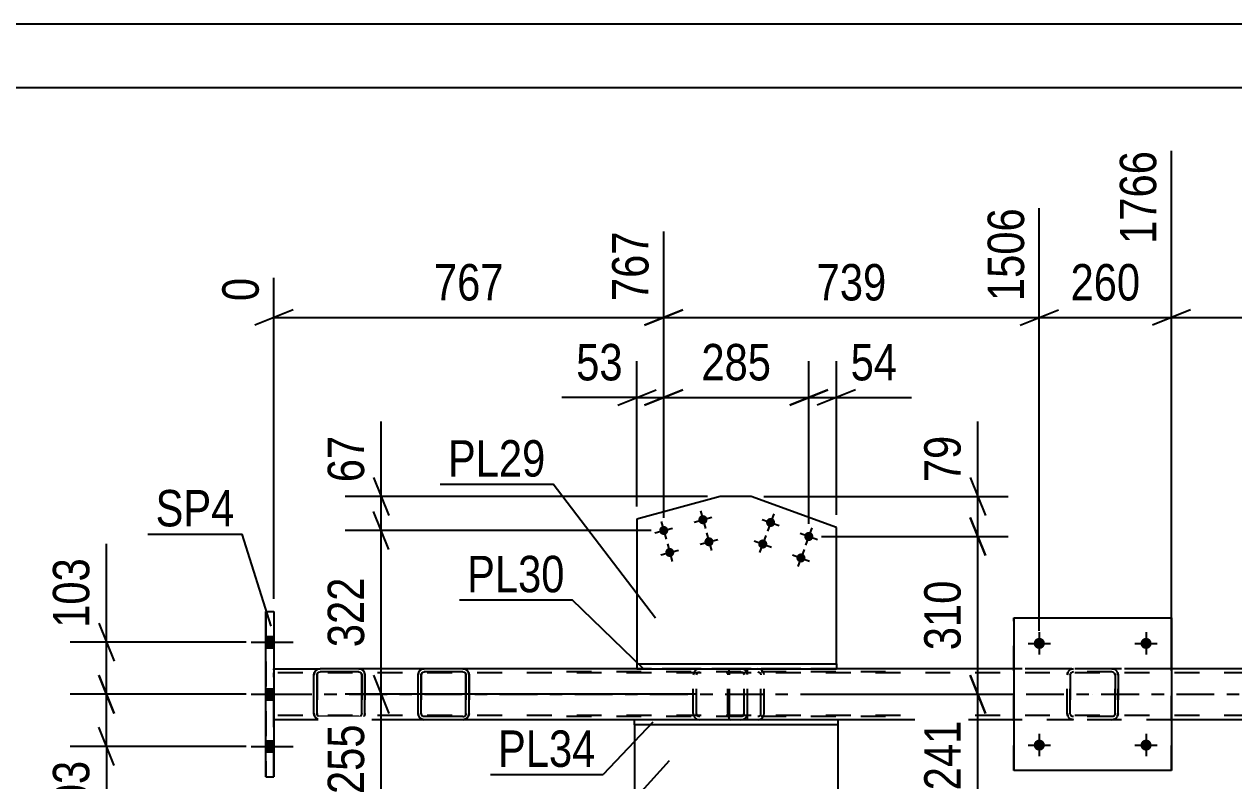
# Model space of a CAD drawing. Header units: millimetres. Extents: x 0 to 841, y 0 to 594.
# Drawn here: x 57.1 to 152.3, y 534.5 to 594 of the extents above; entities that cross this region are included whole.
import ezdxf

# ---------------------------------------------------------------- set-up
doc = ezdxf.new("R2010")
doc.units = ezdxf.units.MM
doc.linetypes.add('DXK_LINE_DOT2', pattern=[3.9198, 1.9599, -1.9599])
doc.linetypes.add('DXK_LINE_DOT3', pattern=[5.9187, 2.979, -0.9799, 0.9799, -0.9799])
doc.styles.add('Arial Narrow', font='ARIALN.TTF', dxfattribs={"height": 0.2})

# ---------------------------------------------------------------- blocks, each defined once
blk = doc.blocks.new('Unknown-247305199-1135')
at = {"color": 5, "linetype": 'Continuous'}
for p, q in [((841, 594), (0, 594)), ((836, 589), (5, 589))]:
    blk.add_line(p, q, dxfattribs=at)
blk = doc.blocks.new('Part-247305199-6052 - 6050')
at = {"color": 7, "linetype": 'DXK_LINE_DOT2'}
for p, q in [((113.512, 543.297), (98.523, 543.297)), ((113.512, 543.057), (98.523, 543.057)), ((109.794, 542.952), (109.766, 542.817)), ((109.766, 539.777), (109.766, 542.817)), ((109.805, 543), (109.794, 542.952)), ((110.021, 542.817), (110.041, 542.908)), ((110.021, 539.777), (110.021, 542.817)), ((110.041, 542.908), (110.096, 542.986)), ((110.277, 543.297), (110.081, 543.26)), ((110.096, 542.986), (110.179, 543.038)), ((110.179, 543.038), (110.277, 543.057)), ((113.707, 543.26), (113.512, 543.297)), ((113.512, 543.057), (113.609, 543.038)), ((113.609, 543.038), (113.692, 542.986)), ((113.692, 542.986), (113.748, 542.908)), ((113.748, 542.908), (113.767, 542.817)), ((113.767, 539.777), (113.767, 542.817)), ((113.994, 542.952), (113.984, 543)), ((114.022, 542.817), (113.994, 542.952)), ((114.022, 539.777), (114.022, 542.817)), ((109.766, 539.777), (109.784, 539.692)), ((110.035, 539.71), (110.021, 539.777)), ((113.753, 539.71), (113.767, 539.777)), ((114.004, 539.692), (114.022, 539.777)), ((113.512, 539.537), (98.523, 539.537)), ((113.512, 539.297), (98.523, 539.297)), ((109.784, 539.692), (109.805, 539.593)), ((110.041, 539.685), (110.035, 539.71)), ((110.096, 539.607), (110.041, 539.685)), ((110.081, 539.333), (110.277, 539.297)), ((110.179, 539.555), (110.096, 539.607)), ((110.277, 539.537), (110.179, 539.555)), ((113.609, 539.555), (113.512, 539.537)), ((113.512, 539.297), (113.707, 539.333)), ((113.692, 539.607), (113.609, 539.555)), ((113.748, 539.685), (113.692, 539.607)), ((113.748, 539.685), (113.753, 539.71)), ((113.984, 539.593), (114.004, 539.692))]:
    blk.add_line(p, q, dxfattribs=at)
for centre, start, end in [((110.257, 542.796), 110.75831, 155.68004), ((113.531, 542.796), 24.31996, 69.24169), ((110.257, 539.797), 204.31996, 249.24169), ((113.531, 539.797), 290.75831, 335.68004)]:
    blk.add_arc(centre, 0.496, start, end, dxfattribs=at)
blk = doc.blocks.new('Part-247305199-6060 - 6050')
at = {"color": 7, "linetype": 'DXK_LINE_DOT2'}
for p, q in [((112.496, 543), (112.475, 542.817)), ((112.475, 539.777), (112.475, 542.817)), ((112.555, 543.156), (112.496, 543)), ((112.643, 543.26), (112.555, 543.156)), ((112.611, 542.817), (112.621, 542.908)), ((112.611, 539.777), (112.611, 542.817)), ((112.621, 542.908), (112.65, 542.986)), ((112.746, 543.297), (112.643, 543.26)), ((112.65, 542.986), (112.694, 543.038)), ((112.694, 543.038), (112.746, 543.057)), ((124.903, 543.297), (112.746, 543.297)), ((124.903, 543.057), (112.746, 543.057)), ((114.022, 543.057), (114.022, 543.297)), ((115.03, 543.26), (114.838, 543.297)), ((114.838, 543.057), (114.934, 543.038)), ((114.934, 543.038), (115.015, 542.986)), ((115.015, 542.986), (115.07, 542.908)), ((115.07, 542.908), (115.089, 542.817)), ((115.089, 539.777), (115.089, 542.817)), ((115.312, 542.952), (115.302, 543)), ((115.34, 542.817), (115.312, 542.952)), ((115.34, 539.777), (115.34, 542.817)), ((112.475, 539.777), (112.496, 539.593)), ((112.621, 539.685), (112.611, 539.777)), ((115.075, 539.71), (115.089, 539.777)), ((115.323, 539.692), (115.34, 539.777)), ((112.496, 539.593), (112.555, 539.437)), ((112.555, 539.437), (112.643, 539.333)), ((112.65, 539.607), (112.621, 539.685)), ((112.643, 539.333), (112.746, 539.297)), ((112.694, 539.555), (112.65, 539.607)), ((112.746, 539.537), (112.694, 539.555)), ((124.903, 539.537), (112.746, 539.537)), ((124.903, 539.297), (112.746, 539.297)), ((114.022, 539.297), (114.022, 539.537)), ((114.934, 539.555), (114.838, 539.537)), ((114.838, 539.297), (115.03, 539.333)), ((115.015, 539.607), (114.934, 539.555)), ((115.07, 539.685), (115.015, 539.607)), ((115.07, 539.685), (115.075, 539.71)), ((115.302, 539.593), (115.323, 539.692))]:
    blk.add_line(p, q, dxfattribs=at)
for centre, start, end in [((114.852, 542.801), 23.8494, 68.8059), ((114.852, 539.792), 291.1941, 336.1506)]:
    blk.add_arc(centre, 0.492, start, end, dxfattribs=at)
blk = doc.blocks.new('Part-247305199-6180 - 6050')
at = {"color": 2, "linetype": 'Continuous'}
for p, q in [((105.137, 538.897), (105.137, 530.365)), ((121.171, 531.175), (121.171, 538.897)), ((114.652, 528.092), (121.171, 531.175)), ((105.137, 530.365), (111.546, 528.092)), ((111.546, 528.092), (114.652, 528.092))]:
    blk.add_line(p, q, dxfattribs=at)
at = {"color": 7, "linetype": 'DXK_LINE_DOT2'}
blk.add_line((121.171, 538.897), (105.137, 538.897), dxfattribs=at)
blk = doc.blocks.new('Part-247305199-6079 - 6050')
at = {"color": 2, "linetype": 'Continuous'}
for p, q in [((76.123, 547.797), (76.763, 547.797)), ((76.123, 534.797), (76.123, 547.797)), ((76.763, 547.797), (76.763, 534.797)), ((76.123, 534.797), (76.763, 534.797))]:
    blk.add_line(p, q, dxfattribs=at)
at = {"color": 7, "linetype": 'DXK_LINE_DOT2'}
for p, q in [((76.123, 547.797), (76.123, 534.797)), ((76.763, 534.797), (76.763, 542.977))]:
    blk.add_line(p, q, dxfattribs=at)
blk = doc.blocks.new('Part-247305199-6084 - 6050')
at = {"color": 2, "linetype": 'Continuous'}
for p, q in [((105.331, 543.697), (105.331, 543.297)), ((105.331, 543.697), (121.025, 543.697)), ((121.025, 543.697), (121.025, 543.297)), ((105.331, 543.297), (121.025, 543.297))]:
    blk.add_line(p, q, dxfattribs=at)
blk = doc.blocks.new('Part-247305199-6089 - 6050')
at = {"color": 2, "linetype": 'Continuous'}
for p, q in [((121.171, 539.297), (105.137, 539.297)), ((105.137, 538.897), (105.137, 539.297)), ((121.171, 538.897), (105.137, 538.897)), ((121.171, 538.897), (121.171, 539.297))]:
    blk.add_line(p, q, dxfattribs=at)
blk = doc.blocks.new('Part-247305199-6169 - 6050')
at = {"color": 2, "linetype": 'Continuous'}
for p, q in [((76.763, 543.297), (80.395, 543.297)), ((88.595, 543.297), (83.435, 543.297)), ((105.331, 543.297), (91.635, 543.297)), ((134.995, 543.297), (121.025, 543.297)), ((186.076, 543.297), (147.395, 543.297)), ((80.395, 539.297), (76.763, 539.297)), ((88.595, 539.297), (83.435, 539.297)), ((105.137, 539.297), (91.635, 539.297)), ((134.995, 539.297), (121.171, 539.297)), ((186.076, 539.297), (147.395, 539.297))]:
    blk.add_line(p, q, dxfattribs=at)
at = {"color": 7, "linetype": 'DXK_LINE_DOT2'}
for p, q in [((76.763, 539.297), (76.763, 543.297)), ((717.962, 542.977), (76.763, 542.977)), ((83.435, 543.297), (80.395, 543.297)), ((91.635, 543.297), (88.595, 543.297)), ((717.962, 543.297), (105.331, 543.297)), ((121.025, 543.297), (105.331, 543.297)), ((147.395, 543.297), (134.995, 543.297)), ((717.962, 539.617), (76.763, 539.617)), ((83.435, 539.297), (80.395, 539.297)), ((91.635, 539.297), (88.595, 539.297)), ((121.171, 539.297), (105.137, 539.297)), ((147.395, 539.297), (134.995, 539.297))]:
    blk.add_line(p, q, dxfattribs=at)
at = {"color": 7, "linetype": 'DXK_LINE_DOT3'}
blk.add_line((76.763, 541.297), (717.962, 541.297), dxfattribs=at)
blk = doc.blocks.new('Part-247305199-6175 - 6050')
at = {"color": 2, "linetype": 'Continuous'}
for p, q in [((111.89, 556.853), (105.331, 555.058)), ((114.325, 556.853), (111.89, 556.853)), ((121.025, 554.409), (114.325, 556.853)), ((105.331, 555.058), (105.331, 543.697)), ((121.025, 543.697), (121.025, 554.409))]:
    blk.add_line(p, q, dxfattribs=at)
at = {"color": 7, "linetype": 'DXK_LINE_DOT2'}
blk.add_line((105.331, 543.697), (121.025, 543.697), dxfattribs=at)
blk = doc.blocks.new('Bolt-247305199-6194 - 6050')
at = {"linetype": 'Continuous'}
for points in [[(76.763, 544.957), (76.763, 545.837), (76.123, 545.837), (76.123, 544.957)], [(76.763, 544.957), (76.763, 545.837), (76.123, 545.837), (76.123, 544.957)], [(76.763, 544.957), (76.763, 545.837), (76.123, 545.837), (76.123, 544.957)], [(76.763, 540.857), (76.763, 541.737), (76.123, 541.737), (76.123, 540.857)], [(76.763, 540.857), (76.763, 541.737), (76.123, 541.737), (76.123, 540.857)], [(76.763, 536.757), (76.763, 537.637), (76.123, 537.637), (76.123, 536.757)], [(76.763, 536.757), (76.763, 537.637), (76.123, 537.637), (76.123, 536.757)], [(76.763, 536.757), (76.763, 537.637), (76.123, 537.637), (76.123, 536.757)]]:
    blk.add_hatch(color=1, dxfattribs=at).paths.add_polyline_path(points)
at = {"color": 1, "linetype": 'Continuous'}
for p, q in [((76.123, 545.837), (76.763, 545.837)), ((76.123, 545.837), (76.763, 545.837)), ((76.123, 545.837), (76.763, 545.837)), ((74.963, 545.397), (78.283, 545.397)), ((74.963, 545.397), (78.283, 545.397)), ((74.963, 545.397), (78.283, 545.397)), ((76.123, 544.957), (76.763, 544.957)), ((76.123, 544.957), (76.763, 544.957)), ((76.123, 544.957), (76.763, 544.957)), ((76.123, 541.737), (76.763, 541.737)), ((76.123, 541.737), (76.763, 541.737)), ((74.963, 541.297), (78.283, 541.297)), ((74.963, 541.297), (78.283, 541.297)), ((76.123, 540.857), (76.763, 540.857)), ((76.123, 540.857), (76.763, 540.857)), ((74.963, 537.197), (78.283, 537.197)), ((74.963, 537.197), (78.283, 537.197)), ((74.963, 537.197), (78.283, 537.197)), ((76.123, 537.637), (76.763, 537.637)), ((76.123, 537.637), (76.763, 537.637)), ((76.123, 537.637), (76.763, 537.637)), ((76.123, 536.757), (76.763, 536.757)), ((76.123, 536.757), (76.763, 536.757)), ((76.123, 536.757), (76.763, 536.757))]:
    blk.add_line(p, q, dxfattribs=at)
blk = doc.blocks.new('Bolt-247305199-6201 - 6050')
at = {"linetype": 'Continuous'}
for points in [[(110.871, 555.123, -1), (110.176, 554.933, -1)], [(107.784, 554.278, -1), (107.09, 554.088, -1)], [(111.346, 553.387, -1), (110.651, 553.197, -1)], [(108.259, 552.542, -1), (107.565, 552.352, -1)]]:
    blk.add_hatch(color=1, dxfattribs=at).paths.add_polyline_path(points)
at = {"color": 1, "linetype": 'Continuous'}
for p, q in [((109.829, 554.838), (111.218, 555.218)), ((110.333, 555.722), (110.713, 554.333)), ((106.742, 553.993), (108.131, 554.373)), ((107.247, 554.878), (107.627, 553.489)), ((107.722, 553.141), (108.102, 551.752)), ((110.304, 553.102), (111.693, 553.482)), ((110.808, 553.986), (111.188, 552.597)), ((107.217, 552.257), (108.606, 552.637))]:
    blk.add_line(p, q, dxfattribs=at)
blk = doc.blocks.new('Bolt-247305199-6202 - 6050')
at = {"linetype": 'Continuous'}
for points in [[(116.186, 554.684, -1), (115.51, 554.931, -1)], [(119.192, 553.587, -1), (118.516, 553.834, -1)], [(115.569, 552.993, -1), (114.893, 553.24, -1)], [(118.575, 551.896, -1), (117.899, 552.143, -1)]]:
    blk.add_hatch(color=1, dxfattribs=at).paths.add_polyline_path(points)
at = {"color": 1, "linetype": 'Continuous'}
for p, q in [((115.172, 555.054), (116.524, 554.561)), ((116.095, 555.484), (115.601, 554.131)), ((119.101, 554.387), (118.607, 553.034)), ((114.555, 553.363), (115.907, 552.87)), ((115.478, 553.793), (114.984, 552.44)), ((118.178, 553.957), (119.53, 553.464)), ((117.561, 552.266), (118.913, 551.773)), ((118.484, 552.696), (117.99, 551.343))]:
    blk.add_line(p, q, dxfattribs=at)
blk = doc.blocks.new('Part-247305199-37349 - 6050')
at = {"color": 7, "linetype": 'DXK_LINE_DOT2'}
for p, q in [((139.195, 542.817), (139.232, 543)), ((139.232, 543), (139.195, 542.817)), ((139.195, 539.777), (139.195, 542.817)), ((139.195, 542.817), (139.195, 542.817)), ((139.195, 539.777), (139.195, 542.817)), ((139.435, 542.817), (139.453, 542.908)), ((139.435, 542.817), (139.453, 542.908)), ((139.435, 539.777), (139.435, 542.817)), ((139.435, 542.817), (139.435, 542.817)), ((139.435, 542.817), (139.435, 539.777)), ((139.505, 542.986), (139.453, 542.908)), ((139.491, 543.26), (139.675, 543.297)), ((139.675, 543.297), (139.491, 543.26)), ((139.583, 543.038), (139.505, 542.986)), ((139.675, 543.057), (139.583, 543.038)), ((142.715, 543.297), (139.675, 543.297)), ((142.715, 543.057), (139.675, 543.057)), ((142.715, 543.297), (142.899, 543.26)), ((142.899, 543.26), (142.715, 543.297)), ((142.807, 543.038), (142.715, 543.057)), ((142.885, 542.986), (142.807, 543.038)), ((142.885, 542.986), (142.937, 542.908)), ((142.937, 542.908), (142.955, 542.817)), ((142.955, 542.817), (142.937, 542.908)), ((142.955, 539.777), (142.955, 542.817)), ((142.955, 542.817), (142.955, 542.817)), ((142.955, 542.817), (142.955, 539.777)), ((143.159, 543), (143.195, 542.817)), ((143.195, 542.817), (143.159, 543)), ((143.195, 539.777), (143.195, 542.817)), ((143.195, 542.817), (143.195, 542.817)), ((143.195, 542.817), (143.195, 539.777)), ((139.195, 539.777), (139.195, 539.777)), ((139.232, 539.593), (139.195, 539.777)), ((139.195, 539.777), (139.232, 539.593)), ((139.435, 539.777), (139.435, 539.777)), ((139.453, 539.685), (139.435, 539.777)), ((139.453, 539.685), (139.435, 539.777)), ((142.955, 539.777), (142.937, 539.685)), ((142.937, 539.685), (142.955, 539.777)), ((142.955, 539.777), (142.955, 539.777)), ((143.195, 539.777), (143.159, 539.593)), ((143.159, 539.593), (143.195, 539.777)), ((143.195, 539.777), (143.195, 539.777)), ((139.505, 539.607), (139.453, 539.685)), ((139.675, 539.297), (139.491, 539.333)), ((139.491, 539.333), (139.675, 539.297)), ((139.583, 539.555), (139.505, 539.607)), ((139.675, 539.537), (139.583, 539.555)), ((142.715, 539.537), (139.675, 539.537)), ((142.715, 539.297), (139.675, 539.297)), ((142.807, 539.555), (142.715, 539.537)), ((142.899, 539.333), (142.715, 539.297)), ((142.715, 539.297), (142.899, 539.333)), ((142.885, 539.607), (142.807, 539.555)), ((142.937, 539.685), (142.885, 539.607))]:
    blk.add_line(p, q, dxfattribs=at)
at = {"color": 7, "linetype": 'DXK_LINE_DOT3'}
blk.add_line((141.195, 541.297), (141.195, 541.297), dxfattribs=at)
at = {"color": 7, "linetype": 'DXK_LINE_DOT2'}
for centre, start, end in [((139.675, 542.817), 112.5, 157.5), ((139.675, 542.817), 112.5, 157.5), ((142.715, 542.817), 22.5, 67.5), ((142.715, 542.817), 22.5, 67.5), ((139.675, 539.777), 202.5, 247.5), ((139.675, 539.777), 202.5, 247.5), ((142.715, 539.777), 292.5, 337.5), ((142.715, 539.777), 292.5, 337.5)]:
    blk.add_arc(centre, 0.48, start, end, dxfattribs=at)
blk = doc.blocks.new('Part-247305199-37350 - 6050')
at = {"color": 2, "linetype": 'Continuous'}
for p, q in [((134.995, 547.297), (134.995, 535.297)), ((134.995, 547.297), (147.395, 547.297)), ((147.395, 547.297), (147.395, 535.297)), ((147.395, 535.297), (134.995, 535.297))]:
    blk.add_line(p, q, dxfattribs=at)
at = {"color": 7, "linetype": 'DXK_LINE_DOT2'}
for p, q in [((134.995, 535.297), (134.995, 547.297)), ((147.395, 535.297), (147.395, 547.297))]:
    blk.add_line(p, q, dxfattribs=at)
blk = doc.blocks.new('Part-247305199-37351 - 6050')
at = {"color": 2, "linetype": 'Continuous'}
for p, q in [((88.151, 543), (88.115, 542.817)), ((88.115, 539.777), (88.115, 542.817)), ((88.115, 542.817), (88.115, 542.817)), ((88.355, 542.817), (88.373, 542.908)), ((88.355, 539.777), (88.355, 542.817)), ((88.355, 542.817), (88.355, 542.817)), ((88.373, 542.908), (88.425, 542.986)), ((88.595, 543.297), (88.411, 543.26)), ((88.425, 542.986), (88.503, 543.038)), ((88.503, 543.038), (88.595, 543.057)), ((91.635, 543.297), (88.595, 543.297)), ((91.635, 543.057), (88.595, 543.057)), ((91.818, 543.26), (91.635, 543.297)), ((91.635, 543.057), (91.726, 543.038)), ((91.726, 543.038), (91.804, 542.986)), ((91.804, 542.986), (91.856, 542.908)), ((91.856, 542.908), (91.875, 542.817)), ((91.875, 539.777), (91.875, 542.817)), ((91.875, 542.817), (91.875, 542.817)), ((92.115, 542.817), (92.078, 543)), ((92.115, 539.777), (92.115, 542.817)), ((92.115, 542.817), (92.115, 542.817)), ((88.115, 539.777), (88.115, 539.777)), ((88.115, 539.777), (88.151, 539.593)), ((88.355, 539.777), (88.355, 539.777)), ((88.373, 539.685), (88.355, 539.777)), ((91.875, 539.777), (91.856, 539.685)), ((91.875, 539.777), (91.875, 539.777)), ((92.078, 539.593), (92.115, 539.777)), ((92.115, 539.777), (92.115, 539.777)), ((88.425, 539.607), (88.373, 539.685)), ((88.411, 539.333), (88.595, 539.297)), ((88.425, 539.607), (88.503, 539.555)), ((88.595, 539.537), (88.503, 539.555)), ((91.635, 539.537), (88.595, 539.537)), ((91.635, 539.297), (88.595, 539.297)), ((91.635, 539.537), (91.726, 539.555)), ((91.635, 539.297), (91.818, 539.333)), ((91.804, 539.607), (91.726, 539.555)), ((91.856, 539.685), (91.804, 539.607))]:
    blk.add_line(p, q, dxfattribs=at)
at = {"color": 7, "linetype": 'DXK_LINE_DOT2'}
for p, q in [((88.115, 542.817), (88.151, 543)), ((88.115, 539.777), (88.115, 542.817)), ((88.373, 542.908), (88.355, 542.817)), ((88.355, 542.817), (88.355, 539.777)), ((88.425, 542.986), (88.373, 542.908)), ((88.411, 543.26), (88.595, 543.297)), ((88.425, 542.986), (88.425, 542.986)), ((88.503, 543.038), (88.503, 543.038)), ((91.635, 543.297), (91.818, 543.26)), ((91.635, 543.057), (91.635, 543.057)), ((91.726, 543.038), (91.726, 543.038)), ((91.856, 542.908), (91.804, 542.986)), ((91.875, 542.817), (91.856, 542.908)), ((91.875, 542.817), (91.875, 539.777)), ((92.078, 543), (92.115, 542.817)), ((92.115, 542.817), (92.115, 539.777)), ((88.151, 539.593), (88.115, 539.777)), ((88.355, 539.777), (88.373, 539.685)), ((91.856, 539.685), (91.875, 539.777)), ((92.115, 539.777), (92.078, 539.593)), ((88.373, 539.685), (88.425, 539.607)), ((88.595, 539.297), (88.411, 539.333)), ((88.425, 539.607), (88.425, 539.607)), ((91.635, 539.537), (91.635, 539.537)), ((91.818, 539.333), (91.635, 539.297)), ((91.804, 539.607), (91.856, 539.685))]:
    blk.add_line(p, q, dxfattribs=at)
at = {"color": 2, "linetype": 'Continuous'}
for centre, start, end in [((88.595, 542.817), 112.5, 157.5), ((91.635, 542.817), 22.5, 67.5), ((88.595, 539.777), 202.5, 247.5), ((91.635, 539.777), 292.5, 337.5)]:
    blk.add_arc(centre, 0.48, start, end, dxfattribs=at)
at = {"color": 7, "linetype": 'DXK_LINE_DOT2'}
for centre, start, end in [((88.595, 542.817), 112.5, 157.5), ((91.635, 542.817), 22.5, 67.5), ((88.595, 539.777), 202.5, 247.5), ((91.635, 539.777), 292.5, 337.5)]:
    blk.add_arc(centre, 0.48, start, end, dxfattribs=at)
blk = doc.blocks.new('Part-247305199-37352 - 6050')
at = {"color": 2, "linetype": 'Continuous'}
for p, q in [((79.951, 543), (79.915, 542.817)), ((79.915, 539.777), (79.915, 542.817)), ((79.915, 542.817), (79.915, 542.817)), ((80.155, 542.817), (80.173, 542.908)), ((80.155, 539.777), (80.155, 542.817)), ((80.155, 542.817), (80.155, 542.817)), ((80.173, 542.908), (80.225, 542.986)), ((80.395, 543.297), (80.211, 543.26)), ((80.225, 542.986), (80.303, 543.038)), ((80.303, 543.038), (80.395, 543.057)), ((83.435, 543.297), (80.395, 543.297)), ((83.435, 543.057), (80.395, 543.057)), ((83.618, 543.26), (83.435, 543.297)), ((83.435, 543.057), (83.526, 543.038)), ((83.526, 543.038), (83.604, 542.986)), ((83.604, 542.986), (83.656, 542.908)), ((83.656, 542.908), (83.675, 542.817)), ((83.675, 539.777), (83.675, 542.817)), ((83.675, 542.817), (83.675, 542.817)), ((83.915, 542.817), (83.878, 543)), ((83.915, 539.777), (83.915, 542.817)), ((83.915, 542.817), (83.915, 542.817)), ((79.915, 539.777), (79.915, 539.777)), ((79.915, 539.777), (79.951, 539.593)), ((80.155, 539.777), (80.155, 539.777)), ((80.173, 539.685), (80.155, 539.777)), ((83.675, 539.777), (83.656, 539.685)), ((83.675, 539.777), (83.675, 539.777)), ((83.878, 539.593), (83.915, 539.777)), ((83.915, 539.777), (83.915, 539.777)), ((80.225, 539.607), (80.173, 539.685)), ((80.211, 539.333), (80.395, 539.297)), ((80.225, 539.607), (80.303, 539.555)), ((80.395, 539.537), (80.303, 539.555)), ((83.435, 539.537), (80.395, 539.537)), ((83.435, 539.297), (80.395, 539.297)), ((83.435, 539.537), (83.526, 539.555)), ((83.435, 539.297), (83.618, 539.333)), ((83.604, 539.607), (83.526, 539.555)), ((83.656, 539.685), (83.604, 539.607))]:
    blk.add_line(p, q, dxfattribs=at)
at = {"color": 7, "linetype": 'DXK_LINE_DOT2'}
for p, q in [((79.915, 542.817), (79.951, 543)), ((79.915, 539.777), (79.915, 542.817)), ((80.173, 542.908), (80.155, 542.817)), ((80.155, 542.817), (80.155, 539.777)), ((80.225, 542.986), (80.173, 542.908)), ((80.211, 543.26), (80.395, 543.297)), ((80.225, 542.986), (80.225, 542.986)), ((80.303, 543.038), (80.303, 543.038)), ((83.435, 543.297), (83.618, 543.26)), ((83.435, 543.057), (83.435, 543.057)), ((83.526, 543.038), (83.526, 543.038)), ((83.656, 542.908), (83.604, 542.986)), ((83.675, 542.817), (83.656, 542.908)), ((83.675, 542.817), (83.675, 539.777)), ((83.878, 543), (83.915, 542.817)), ((83.915, 542.817), (83.915, 539.777)), ((79.951, 539.593), (79.915, 539.777)), ((80.155, 539.777), (80.173, 539.685)), ((83.656, 539.685), (83.675, 539.777)), ((83.915, 539.777), (83.878, 539.593)), ((80.173, 539.685), (80.225, 539.607)), ((80.395, 539.297), (80.211, 539.333)), ((80.225, 539.607), (80.225, 539.607)), ((83.435, 539.537), (83.435, 539.537)), ((83.618, 539.333), (83.435, 539.297)), ((83.604, 539.607), (83.656, 539.685))]:
    blk.add_line(p, q, dxfattribs=at)
at = {"color": 2, "linetype": 'Continuous'}
for centre, start, end in [((80.395, 542.817), 112.5, 157.5), ((83.435, 542.817), 22.5, 67.5), ((80.395, 539.777), 202.5, 247.5), ((83.435, 539.777), 292.5, 337.5)]:
    blk.add_arc(centre, 0.48, start, end, dxfattribs=at)
at = {"color": 7, "linetype": 'DXK_LINE_DOT2'}
for centre, start, end in [((80.395, 542.817), 112.5, 157.5), ((83.435, 542.817), 22.5, 67.5), ((80.395, 539.777), 202.5, 247.5), ((83.435, 539.777), 292.5, 337.5)]:
    blk.add_arc(centre, 0.48, start, end, dxfattribs=at)
blk = doc.blocks.new('Bolt-247305199-37377 - 6050')
at = {"linetype": 'Continuous'}
for points in [[(137.435, 537.297, -1), (136.555, 537.297, -1)], [(145.835, 537.297, -1), (144.955, 537.297, -1)]]:
    blk.add_hatch(color=1, dxfattribs=at).paths.add_polyline_path(points)
at = {"color": 1, "linetype": 'Continuous'}
for p, q in [((136.995, 538.177), (136.995, 536.417)), ((145.395, 538.177), (145.395, 536.417)), ((136.115, 537.297), (137.875, 537.297)), ((144.515, 537.297), (146.275, 537.297))]:
    blk.add_line(p, q, dxfattribs=at)
blk = doc.blocks.new('Bolt-247305199-37378 - 6050')
at = {"linetype": 'Continuous'}
for points in [[(137.435, 545.297, -1), (136.555, 545.297, -1)], [(145.835, 545.297, -1), (144.955, 545.297, -1)]]:
    blk.add_hatch(color=1, dxfattribs=at).paths.add_polyline_path(points)
at = {"color": 1, "linetype": 'Continuous'}
for p, q in [((136.995, 546.177), (136.995, 544.417)), ((145.395, 546.177), (145.395, 544.417)), ((136.115, 545.297), (137.875, 545.297)), ((144.515, 545.297), (146.275, 545.297))]:
    blk.add_line(p, q, dxfattribs=at)
blk = doc.blocks.new('StraightDimension-247305199-51661 - 6050')
at = {"color": 7, "linetype": 'Continuous'}
for p, q in [((107.437, 555.183), (107.437, 577.708)), ((76.763, 548.797), (76.763, 574.051)), ((78.263, 571.523), (75.263, 570.323)), ((105.937, 570.323), (108.937, 571.523)), ((76.763, 570.923), (107.437, 570.923))]:
    blk.add_line(p, q, dxfattribs=at)
at = {"color": 0}
blk.add_wipeout([(95.442, 571.673), (95.442, 575.873), (88.758, 575.873), (88.758, 571.673)], dxfattribs=at)
at = {"color": 3, "style": 'Arial Narrow'}
blk.add_text('767', height=2.8633, dxfattribs=at).set_placement((89.358, 572.273))
at = {"color": 0, "linetype": 'Continuous'}
for points in [[(106.837, 578.308), (102.637, 578.308), (102.637, 571.623), (106.837, 571.623)], [(76.163, 574.651), (71.963, 574.651), (71.963, 571.623), (76.163, 571.623)]]:
    blk.add_wipeout(points, dxfattribs=at)
at = {"color": 3, "linetype": 'Continuous', "style": 'Arial Narrow'}
for s, height, p in [('767', 2.8633, (106.237, 572.223)), ('0', 2.863, (75.563, 572.223))]:
    blk.add_text(s, height=height, rotation=90.00021, dxfattribs=at).set_placement(p)
blk = doc.blocks.new('StraightDimension-247305199-51416 - 6050')
at = {"color": 7, "linetype": 'Continuous'}
for p, q in [((85.809, 552.683), (84.609, 555.683)), ((106.437, 554.183), (82.359, 554.183)), ((85.209, 541.297), (85.209, 554.183)), ((84.609, 542.797), (85.809, 539.797)), ((110.05, 541.297), (82.359, 541.297))]:
    blk.add_line(p, q, dxfattribs=at)
at = {"color": 0}
blk.add_wipeout([(84.459, 551.082), (80.259, 551.082), (80.259, 544.398), (84.459, 544.398)], dxfattribs=at)
at = {"color": 3, "style": 'Arial Narrow'}
blk.add_text('322', height=2.8633, rotation=90.00021, dxfattribs=at).set_placement((83.859, 544.998))
blk = doc.blocks.new('StraightDimension-247305199-40434 - 6050')
at = {"color": 7, "linetype": 'Continuous'}
for p, q in [((105.331, 556.058), (105.331, 567.486)), ((107.437, 555.183), (107.437, 567.486)), ((105.331, 564.636), (99.425, 564.636)), ((105.331, 564.636), (99.425, 564.636)), ((103.831, 564.036), (106.831, 565.236)), ((105.331, 564.636), (107.437, 564.636)), ((108.937, 565.236), (105.937, 564.036))]:
    blk.add_line(p, q, dxfattribs=at)
at = {"color": 0}
blk.add_wipeout([(104.806, 565.386), (104.806, 569.586), (99.95, 569.586), (99.95, 565.386)], dxfattribs=at)
at = {"color": 3, "style": 'Arial Narrow'}
blk.add_text('53', height=2.8633, dxfattribs=at).set_placement((100.55, 565.986))
blk = doc.blocks.new('StraightDimension-247305199-51478 - 6050')
at = {"color": 7, "linetype": 'Continuous'}
for p, q in [((131.552, 555.211), (132.752, 552.211)), ((119.854, 553.711), (134.552, 553.711)), ((132.152, 541.297), (132.152, 553.711)), ((132.752, 539.797), (131.552, 542.797)), ((119.945, 541.297), (134.552, 541.297))]:
    blk.add_line(p, q, dxfattribs=at)
at = {"color": 0}
blk.add_wipeout([(131.402, 550.846), (127.202, 550.846), (127.202, 544.161), (131.402, 544.161)], dxfattribs=at)
at = {"color": 3, "style": 'Arial Narrow'}
blk.add_text('310', height=2.8633, rotation=90.00021, dxfattribs=at).set_placement((130.802, 544.761))
blk = doc.blocks.new('StraightDimension-247305199-40012 - 6050')
at = {"color": 7, "linetype": 'Continuous'}
for p, q in [((63.582, 545.397), (63.582, 553.131)), ((63.582, 545.397), (63.582, 553.131)), ((62.982, 546.897), (64.182, 543.897)), ((74.588, 545.397), (60.732, 545.397)), ((63.582, 541.297), (63.582, 545.397)), ((64.182, 539.797), (62.982, 542.797)), ((74.588, 541.297), (60.732, 541.297))]:
    blk.add_line(p, q, dxfattribs=at)
at = {"color": 0}
blk.add_wipeout([(62.831, 552.606), (58.631, 552.606), (58.632, 545.922), (62.832, 545.922)], dxfattribs=at)
at = {"color": 3, "style": 'Arial Narrow'}
blk.add_text('103', height=2.8633, rotation=90.00021, dxfattribs=at).set_placement((62.232, 546.522))
blk = doc.blocks.new('StraightDimension-247305199-40013 - 6050')
at = {"color": 7, "linetype": 'Continuous'}
for p, q in [((62.982, 542.797), (64.182, 539.797)), ((74.588, 541.297), (60.732, 541.297)), ((63.582, 537.197), (63.582, 541.297)), ((64.182, 535.697), (62.982, 538.697)), ((74.588, 537.197), (60.732, 537.197)), ((63.582, 537.197), (63.582, 529.462)), ((63.582, 537.197), (63.582, 529.462))]:
    blk.add_line(p, q, dxfattribs=at)
at = {"color": 0}
blk.add_wipeout([(62.831, 536.672), (58.631, 536.672), (58.632, 529.987), (62.832, 529.987)], dxfattribs=at)
at = {"color": 3, "style": 'Arial Narrow'}
blk.add_text('103', height=2.8633, rotation=90.00021, dxfattribs=at).set_placement((62.232, 530.587))
blk = doc.blocks.new('StraightDimension-247305199-40432 - 6050')
at = {"color": 7, "linetype": 'Continuous'}
for p, q in [((118.854, 554.711), (118.854, 567.486)), ((121.025, 555.409), (121.025, 567.486)), ((117.354, 564.036), (120.354, 565.236)), ((118.854, 564.636), (121.025, 564.636)), ((122.525, 565.236), (119.525, 564.036)), ((121.025, 564.636), (126.931, 564.636)), ((121.025, 564.636), (126.931, 564.636))]:
    blk.add_line(p, q, dxfattribs=at)
at = {"color": 0}
blk.add_wipeout([(126.406, 565.386), (126.406, 569.586), (121.55, 569.586), (121.55, 565.386)], dxfattribs=at)
at = {"color": 3, "style": 'Arial Narrow'}
blk.add_text('54', height=2.8633, dxfattribs=at).set_placement((122.15, 565.986))
blk = doc.blocks.new('StraightDimension-247305199-40433 - 6050')
at = {"color": 7, "linetype": 'Continuous'}
for p, q in [((107.437, 555.183), (107.437, 567.486)), ((118.854, 554.711), (118.854, 567.486)), ((105.937, 564.036), (108.937, 565.236)), ((107.437, 564.636), (118.854, 564.636)), ((120.354, 565.236), (117.354, 564.036))]:
    blk.add_line(p, q, dxfattribs=at)
at = {"color": 0}
blk.add_wipeout([(116.488, 565.386), (116.488, 569.586), (109.803, 569.586), (109.803, 565.386)], dxfattribs=at)
at = {"color": 3, "style": 'Arial Narrow'}
blk.add_text('285', height=2.8633, dxfattribs=at).set_placement((110.403, 565.986))
blk = doc.blocks.new('StraightDimension-247305199-51415 - 6050')
at = {"color": 7, "linetype": 'Continuous'}
for p, q in [((85.209, 556.853), (85.209, 562.759)), ((85.209, 556.853), (85.209, 562.759)), ((84.609, 558.353), (85.809, 555.353)), ((110.89, 556.853), (82.359, 556.853)), ((85.209, 554.183), (85.209, 556.853)), ((85.809, 552.683), (84.609, 555.683)), ((106.437, 554.183), (82.359, 554.183))]:
    blk.add_line(p, q, dxfattribs=at)
at = {"color": 0}
blk.add_wipeout([(84.459, 562.234), (80.259, 562.234), (80.259, 557.378), (84.459, 557.378)], dxfattribs=at)
at = {"color": 3, "style": 'Arial Narrow'}
blk.add_text('67', height=2.8633, rotation=90.00021, dxfattribs=at).set_placement((83.859, 557.978))
blk = doc.blocks.new('StraightDimension-247305199-51417 - 6050')
at = {"color": 7, "linetype": 'Continuous'}
for p, q in [((84.609, 542.797), (85.809, 539.797)), ((110.05, 541.297), (82.359, 541.297)), ((85.209, 531.083), (85.209, 541.297)), ((85.809, 529.583), (84.609, 532.583)), ((106.301, 531.083), (82.359, 531.083))]:
    blk.add_line(p, q, dxfattribs=at)
at = {"color": 0}
blk.add_wipeout([(84.459, 539.532), (80.259, 539.532), (80.259, 532.848), (84.459, 532.848)], dxfattribs=at)
at = {"color": 3, "style": 'Arial Narrow'}
blk.add_text('255', height=2.8633, rotation=90.00021, dxfattribs=at).set_placement((83.859, 533.448))
blk = doc.blocks.new('StraightDimension-247305199-51477 - 6050')
at = {"color": 7, "linetype": 'Continuous'}
for p, q in [((132.152, 556.853), (132.152, 562.759)), ((132.152, 556.853), (132.152, 562.759)), ((131.552, 558.353), (132.752, 555.353)), ((115.325, 556.853), (134.552, 556.853)), ((132.152, 553.711), (132.152, 556.853)), ((132.752, 552.211), (131.552, 555.211)), ((119.854, 553.711), (134.552, 553.711))]:
    blk.add_line(p, q, dxfattribs=at)
at = {"color": 0}
blk.add_wipeout([(131.402, 562.234), (127.202, 562.234), (127.202, 557.378), (131.402, 557.378)], dxfattribs=at)
at = {"color": 3, "style": 'Arial Narrow'}
blk.add_text('79', height=2.8633, rotation=90.00021, dxfattribs=at).set_placement((130.802, 557.978))
blk = doc.blocks.new('StraightDimension-247305199-51479 - 6050')
at = {"color": 7, "linetype": 'Continuous'}
for p, q in [((131.552, 542.797), (132.752, 539.797)), ((119.945, 541.297), (134.552, 541.297)), ((132.152, 531.671), (132.152, 541.297)), ((132.752, 530.171), (131.552, 533.171)), ((119.945, 531.671), (134.552, 531.671))]:
    blk.add_line(p, q, dxfattribs=at)
at = {"color": 0}
blk.add_wipeout([(131.402, 539.826), (127.202, 539.826), (127.202, 533.142), (131.402, 533.142)], dxfattribs=at)
at = {"color": 3, "style": 'Arial Narrow'}
blk.add_text('241', height=2.8633, rotation=90.00021, dxfattribs=at).set_placement((130.802, 533.742))
blk = doc.blocks.new('StraightDimension-247305199-51658 - 6050')
at = {"color": 7, "linetype": 'Continuous'}
for p, q in [((147.395, 544.486), (147.395, 584.036)), ((188.076, 546.297), (188.076, 579.536)), ((148.895, 571.523), (145.895, 570.323)), ((186.576, 570.323), (189.576, 571.523)), ((147.395, 570.923), (188.076, 570.923))]:
    blk.add_line(p, q, dxfattribs=at)
at = {"color": 0}
blk.add_wipeout([(171.992, 571.673), (171.992, 575.873), (163.479, 575.873), (163.479, 571.673)], dxfattribs=at)
at = {"color": 3, "style": 'Arial Narrow'}
blk.add_text('1017', height=2.8633, dxfattribs=at).set_placement((164.079, 572.273))
at = {"color": 0, "linetype": 'Continuous'}
blk.add_wipeout([(187.476, 580.136), (183.276, 580.136), (183.276, 571.623), (187.476, 571.623)], dxfattribs=at)
at = {"color": 3, "linetype": 'Continuous', "style": 'Arial Narrow'}
blk.add_text('2783', height=2.8633, rotation=90.00021, dxfattribs=at).set_placement((186.876, 572.223))
blk = doc.blocks.new('StraightDimension-247305199-51659 - 6050')
at = {"color": 7, "linetype": 'Continuous'}
for p, q in [((147.395, 544.486), (147.395, 584.036)), ((136.995, 546.297), (136.995, 579.536)), ((135.495, 570.323), (138.495, 571.523)), ((148.895, 571.523), (145.895, 570.323)), ((136.995, 570.923), (147.395, 570.923))]:
    blk.add_line(p, q, dxfattribs=at)
at = {"color": 0}
blk.add_wipeout([(145.537, 571.673), (145.537, 575.873), (138.853, 575.873), (138.853, 571.673)], dxfattribs=at)
at = {"color": 3, "style": 'Arial Narrow'}
blk.add_text('260', height=2.8633, dxfattribs=at).set_placement((139.453, 572.273))
at = {"color": 0, "linetype": 'Continuous'}
blk.add_wipeout([(146.795, 584.636), (142.595, 584.636), (142.595, 576.123), (146.795, 576.123)], dxfattribs=at)
at = {"color": 3, "linetype": 'Continuous', "style": 'Arial Narrow'}
blk.add_text('1766', height=2.8633, rotation=90.00021, dxfattribs=at).set_placement((146.195, 576.723))
blk = doc.blocks.new('StraightDimension-247305199-51660 - 6050')
at = {"color": 7, "linetype": 'Continuous'}
for p, q in [((136.995, 546.297), (136.995, 579.536)), ((107.437, 555.183), (107.437, 577.708)), ((108.937, 571.523), (105.937, 570.323)), ((135.495, 570.323), (138.495, 571.523)), ((107.437, 570.923), (136.995, 570.923))]:
    blk.add_line(p, q, dxfattribs=at)
at = {"color": 0}
blk.add_wipeout([(125.558, 571.673), (125.558, 575.873), (118.874, 575.873), (118.874, 571.673)], dxfattribs=at)
at = {"color": 3, "style": 'Arial Narrow'}
blk.add_text('739', height=2.8633, dxfattribs=at).set_placement((119.474, 572.273))
at = {"color": 0, "linetype": 'Continuous'}
blk.add_wipeout([(136.395, 580.136), (132.195, 580.136), (132.195, 571.623), (136.395, 571.623)], dxfattribs=at)
at = {"color": 3, "linetype": 'Continuous', "style": 'Arial Narrow'}
blk.add_text('1506', height=2.8633, rotation=90.00021, dxfattribs=at).set_placement((135.795, 572.223))
blk = doc.blocks.new('Mark-247305199-6171 - 6050')
at = {"color": 30, "linetype": 'Continuous'}
for p in [(89.855, 557.819), (106.801, 547.284)]:
    blk.add_line(p, (98.731, 557.819), dxfattribs=at)
at = {"color": 0}
blk.add_wipeout([(98.131, 558.419), (98.131, 561.419), (90.455, 561.419), (90.455, 558.419)], dxfattribs=at)
blk.add_wipeout([(98.131, 558.419), (98.131, 561.419), (90.455, 561.419), (90.455, 558.419)], dxfattribs=at)
at = {"color": 3, "style": 'Arial Narrow'}
blk.add_text('PL29', height=2.8633, dxfattribs=at).set_placement((90.455, 558.419))
blk = doc.blocks.new('Mark-247305199-6176 - 6050')
at = {"color": 30, "linetype": 'Continuous'}
for p in [(107.863, 536.068), (86.823, 522.622)]:
    blk.add_line(p, (95.699, 522.622), dxfattribs=at)
at = {"color": 0}
blk.add_wipeout([(95.099, 523.222), (95.099, 526.222), (87.423, 526.222), (87.423, 523.222)], dxfattribs=at)
blk.add_wipeout([(95.099, 523.222), (95.099, 526.222), (87.423, 526.222), (87.423, 523.222)], dxfattribs=at)
at = {"color": 3, "style": 'Arial Narrow'}
blk.add_text('PL33', height=2.8633, dxfattribs=at).set_placement((87.423, 523.222))
blk = doc.blocks.new('Mark-247305199-6075 - 6050')
at = {"color": 30, "linetype": 'Continuous'}
for p in [(66.849, 553.901), (76.55, 546.646)]:
    blk.add_line(p, (74.26, 553.901), dxfattribs=at)
at = {"color": 0}
blk.add_wipeout([(73.66, 554.501), (73.66, 557.501), (67.449, 557.501), (67.449, 554.501)], dxfattribs=at)
blk.add_wipeout([(73.66, 554.501), (73.66, 557.501), (67.449, 557.501), (67.449, 554.501)], dxfattribs=at)
at = {"color": 3, "style": 'Arial Narrow'}
blk.add_text('SP4', height=2.8633, dxfattribs=at).set_placement((67.449, 554.501))
blk = doc.blocks.new('Mark-247305199-6080 - 6050')
at = {"color": 30, "linetype": 'Continuous'}
for p in [(91.364, 548.722), (105.852, 543.297)]:
    blk.add_line(p, (100.24, 548.722), dxfattribs=at)
at = {"color": 0}
blk.add_wipeout([(99.64, 549.322), (99.64, 552.322), (91.964, 552.322), (91.964, 549.322)], dxfattribs=at)
blk.add_wipeout([(99.64, 549.322), (99.64, 552.322), (91.964, 552.322), (91.964, 549.322)], dxfattribs=at)
at = {"color": 3, "style": 'Arial Narrow'}
blk.add_text('PL30', height=2.8633, dxfattribs=at).set_placement((91.964, 549.322))
blk = doc.blocks.new('Mark-247305199-6085 - 6050')
at = {"color": 30, "linetype": 'Continuous'}
for p in [(106.574, 539.114), (93.796, 534.987)]:
    blk.add_line(p, (102.672, 534.987), dxfattribs=at)
at = {"color": 0}
blk.add_wipeout([(102.072, 535.587), (102.072, 538.587), (94.396, 538.587), (94.396, 535.587)], dxfattribs=at)
blk.add_wipeout([(102.072, 535.587), (102.072, 538.587), (94.396, 538.587), (94.396, 535.587)], dxfattribs=at)
at = {"color": 3, "style": 'Arial Narrow'}
blk.add_text('PL34', height=2.8633, dxfattribs=at).set_placement((94.396, 535.587))

msp = doc.modelspace()

# ---------------------------------------------------------------- block references
for name in ['Unknown-247305199-1135', 'Part-247305199-6175 - 6050', 'Bolt-247305199-6201 - 6050', 'Bolt-247305199-6202 - 6050', 'Part-247305199-6079 - 6050', 'Part-247305199-37350 - 6050', 'Bolt-247305199-6194 - 6050', 'Bolt-247305199-37378 - 6050', 'Part-247305199-6169 - 6050', 'Part-247305199-6084 - 6050', 'Part-247305199-37352 - 6050', 'Part-247305199-37351 - 6050', 'Part-247305199-6052 - 6050', 'Part-247305199-6060 - 6050', 'Part-247305199-37349 - 6050', 'Part-247305199-6089 - 6050', 'Part-247305199-6180 - 6050', 'Bolt-247305199-37377 - 6050']:
    msp.add_blockref(name, (0, 0))

# ---------------------------------------------------------------- next in the draw order: block references
for name in ['StraightDimension-247305199-51658 - 6050', 'StraightDimension-247305199-51661 - 6050', 'StraightDimension-247305199-51478 - 6050']:
    msp.add_blockref(name, (0, 0))

# ---------------------------------------------------------------- next in the draw order: block references
for name in ['StraightDimension-247305199-51659 - 6050', 'StraightDimension-247305199-40432 - 6050', 'StraightDimension-247305199-51416 - 6050', 'StraightDimension-247305199-40012 - 6050', 'StraightDimension-247305199-51479 - 6050']:
    msp.add_blockref(name, (0, 0))

# ---------------------------------------------------------------- next in the draw order: block references
for name in ['StraightDimension-247305199-40434 - 6050', 'Mark-247305199-6075 - 6050', 'StraightDimension-247305199-40013 - 6050', 'StraightDimension-247305199-51417 - 6050']:
    msp.add_blockref(name, (0, 0))

# ---------------------------------------------------------------- next in the draw order: block references
for name in ['StraightDimension-247305199-40433 - 6050', 'Mark-247305199-6176 - 6050']:
    msp.add_blockref(name, (0, 0))

# ---------------------------------------------------------------- next in the draw order: block references
for name in ['StraightDimension-247305199-51415 - 6050', 'StraightDimension-247305199-51477 - 6050', 'Mark-247305199-6085 - 6050']:
    msp.add_blockref(name, (0, 0))

# ---------------------------------------------------------------- next in the draw order: block references
msp.add_blockref('StraightDimension-247305199-51660 - 6050', (0, 0))

# ---------------------------------------------------------------- next in the draw order: block references
msp.add_blockref('Mark-247305199-6171 - 6050', (0, 0))

# ---------------------------------------------------------------- next in the draw order: block references
msp.add_blockref('Mark-247305199-6080 - 6050', (0, 0))

doc.saveas('drawing.dxf')
